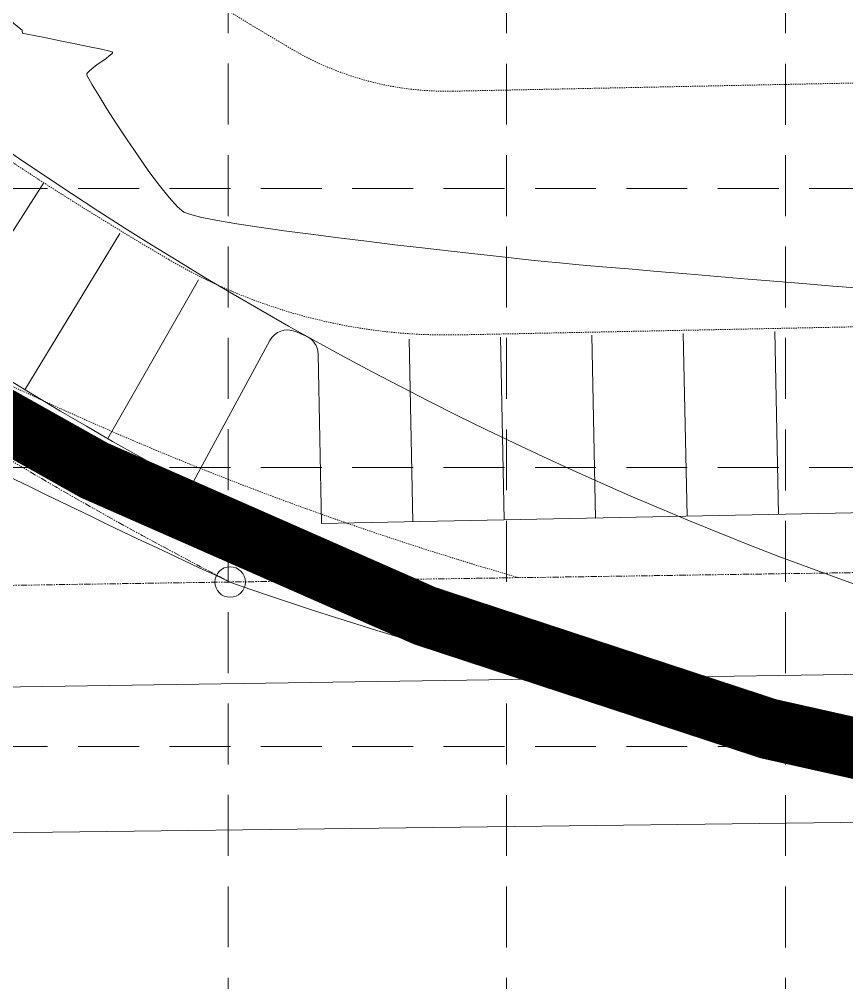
# Model space of a CAD drawing. Extents: x 2140663 to 2528301, y 336313 to 7007653.
# Drawn here: x 2527537.9 to 2527619.4, y 7006118.5 to 7006213.4 of the extents above; entities that cross this region are included whole.
import ezdxf

# ---------------------------------------------------------------- set-up
doc = ezdxf.new("R2010")
doc.units = 0
doc.header["$MEASUREMENT"] = 0
for name, pattern in [('HIDDEN', [0.375, 0.25, -0.125]), ('PHANTOM2', [1.25, 0.625, -0.125, 0.125, -0.125, 0.125, -0.125]), ('xdrc002pt$0$HIDDEN2', [0.1875, 0.125, -0.0625]), ('xdrc002pt$0$PHANTOM2', [1.25, 0.625, -0.125, 0.125, -0.125, 0.125, -0.125])]:
    doc.linetypes.add(name, pattern=pattern)
for name, color, linetype in [('1 EXISTING CONTOURS', 43, 'Continuous'), ('GRID', 254, 'HIDDEN'), ('LIMITS OF DISTURBANCE', 1, 'HIDDEN'), ('xdrc002ar$0$xdrc002ar$0$C-PKNG-FACE-N', 1, 'Continuous'), ('xdrc002ar$0$xdrc002ar$0$C-PKNG-STRP-N', 6, 'Continuous'), ('xdrc002bs$0$C-WATR-PIPE-E', 12, 'Continuous'), ('xdrc002bs$0$v-rail-road-exist-demo', 14, 'xdrc002bs$0$TRACKS'), ('xdrc002bs$0$v-rail-road-exst', 14, 'xdrc002bs$0$TRACKS'), ('xdrc002pt$0$V-ADJC-LINE-E', 2, 'xdrc002pt$0$PHANTOM2'), ('xdrc002pt$0$V-ESMT-ACCS-N', 2, 'xdrc002pt$0$HIDDEN2'), ('xdrc002pt$0$v-prop-corn', 2, 'Continuous'), ('xdrc002pt$0$V-PROP-ESMT-E', 6, 'xdrc002pt$0$HIDDEN2'), ('xdrc002pt$0$v-prop-line', 3, 'PHANTOM2')]:
    doc.layers.add(name, color=color, linetype=linetype)
doc.linetypes.add('xdrc002bs$0$TRACKS', pattern='A,0.15,[130,ltypeshp.shx,S=0.25,R=0,X=0,Y=0],0.15', length=0.3)

msp = doc.modelspace()

# ---------------------------------------------------------------- linework, layer by layer
at = {"layer": '1 EXISTING CONTOURS', "color": 43, "lineweight": 0, "extrusion": (0.6367325989127893, 0.7710846889167006, 0), "elevation": 7011748.9648899}
msp.add_lwpolyline([(2512138.128671539, 604), (2512139.13890384, 604)], dxfattribs=at)
at = {"layer": '1 EXISTING CONTOURS', "color": 43, "lineweight": 0, "elevation": 604}
for points in [[(2527538.170353923, 7006212.278002863), (2527537.893875931, 7006212.508851066)], [(2527538.208917931, 7006212.009132865), (2527538.198068025, 7006212.061720742)], [(2527538.217170598, 7006211.994413956), (2527538.208917931, 7006212.009132865)], [(2527538.232128571, 7006211.989753589), (2527538.217170598, 7006211.994413956)], [(2527538.335738497, 7006211.966263439), (2527538.232128571, 7006211.989753589)], [(2527547.124028271, 7006210.115319699), (2527546.811404512, 7006210.210734167)], [(2527544.539577722, 7006207.928001176), (2527544.551521434, 7006207.972890937)], [(2527544.543501467, 7006207.900785098), (2527544.539577722, 7006207.928001176)], [(2527544.611067391, 7006208.07585777), (2527544.774582941, 7006208.256204639)], [(2527544.774582941, 7006208.256204639), (2527545.089244836, 7006208.525206887)], [(2527548.508153179, 7006201.502466058), (2527547.472448119, 7006203.071404415)], [(2527552.656334101, 7006195.800337214), (2527551.707989324, 7006196.985884461)], [(2527563.978844882, 7006192.539584819), (2527561.534867395, 7006192.886642992)], [(2527584.570879618, 7006190.052512436), (2527582.476904116, 7006190.285730681)], [(2527587.724705007, 7006189.705714891), (2527586.340902327, 7006189.857404898)], [(2527588.660020429, 7006189.602749242), (2527587.724705007, 7006189.705714891)], [(2527593.036310647, 7006189.194099945), (2527591.114085886, 7006189.366004833)], [(2527595.324322994, 7006188.994305563), (2527593.036310647, 7006189.194099945)], [(2527597.904867602, 7006188.772470907), (2527595.324322994, 7006188.994305563)], [(2527600.704689143, 7006188.534445195), (2527597.904867602, 7006188.772470907)]]:
    msp.add_lwpolyline(points, dxfattribs=at)
at = {"layer": '1 EXISTING CONTOURS', "color": 43, "lineweight": 0, "extrusion": (0.9859736859825408, 0.1669008404712277, 0), "elevation": 3661428.844003939}
msp.add_lwpolyline([(6486092.588356883, 604), (6486092.699563437, 604)], dxfattribs=at)
at = {"layer": '1 EXISTING CONTOURS', "color": 43, "lineweight": 0, "extrusion": (0.9963359414827101, 0.08552597096649696, 0), "elevation": 3117490.239581469}
msp.add_lwpolyline([(6764370.732197378, 604.0000000000003), (6764370.839224919, 604.0000000000003)], dxfattribs=at)
at = {"layer": '1 EXISTING CONTOURS', "color": 43, "lineweight": 0, "extrusion": (-0.2047439837175951, -0.9788155603235215, 0), "elevation": -7375287.559361552}
msp.add_lwpolyline([(1039514.432808194, 604), (1039514.103592397, 604)], dxfattribs=at)
at = {"layer": '1 EXISTING CONTOURS', "color": 43, "lineweight": 0, "extrusion": (-0.1993111738930366, -0.979936250968082, 0), "elevation": -7369407.718637384}
msp.add_lwpolyline([(1080411.145069915, 604.0000000000007), (1080410.438573013, 604.0000000000007)], dxfattribs=at)
at = {"layer": '1 EXISTING CONTOURS', "color": 43, "lineweight": 0, "extrusion": (-0.1975029654785912, -0.9803022894123846, 0), "elevation": -7367401.943568698}
msp.add_lwpolyline([(1094006.219563707, 604.0000000000007), (1094005.012695899, 604.0000000000007)], dxfattribs=at)
at = {"layer": '1 EXISTING CONTOURS', "color": 43, "lineweight": 0, "extrusion": (-0.1975867969845959, -0.9802853960237131, 0), "elevation": -7367495.472443783}
msp.add_lwpolyline([(1093377.608434899, 604.0000000000003), (1093376.17957601, 604.0000000000003)], dxfattribs=at)
at = {"layer": '1 EXISTING CONTOURS', "color": 43, "lineweight": 0, "extrusion": (-0.1990122945127364, -0.979996993175375, 0), "elevation": -7369077.865946183}
msp.add_lwpolyline([(1082662.824626143, 604.0000000000007), (1082661.321341324, 604.0000000000007)], dxfattribs=at)
at = {"layer": '1 EXISTING CONTOURS', "color": 43, "lineweight": 0, "extrusion": (-0.202009864981376, -0.9793834869193, 0), "elevation": -7372356.001180156}
msp.add_lwpolyline([(1060111.98008328, 604.0000000000003), (1060110.549927883, 604.0000000000003)], dxfattribs=at)
at = {"layer": '1 EXISTING CONTOURS', "color": 43, "lineweight": 0, "extrusion": (-0.207956811877971, -0.9781380088686618, 0), "elevation": -7378661.094350093}
msp.add_lwpolyline([(1015299.625324791, 604), (1015298.415825293, 604)], dxfattribs=at)
at = {"layer": '1 EXISTING CONTOURS', "color": 43, "lineweight": 0, "extrusion": (-0.2222739631904012, -0.9749842487382205, 0), "elevation": -7392752.445734845}
msp.add_lwpolyline([(907020.2185829745, 604.0000000000007), (907019.3771589627, 604.0000000000007)], dxfattribs=at)
at = {"layer": '1 EXISTING CONTOURS', "color": 43, "lineweight": 0, "extrusion": (0.598511591170142, -0.8011141461957746, 0), "elevation": -4100007.705582696}
msp.add_lwpolyline([(6218150.813573372, 604), (6218151.202383679, 604)], dxfattribs=at)
at = {"layer": '1 EXISTING CONTOURS', "color": 43, "lineweight": 0, "extrusion": (-0.6405757544952073, 0.7678949815911652, 0), "elevation": 3760948.131339555}
msp.add_lwpolyline([(-6428898.561566872, 604), (-6428898.909883386, 604)], dxfattribs=at)
at = {"layer": '1 EXISTING CONTOURS', "color": 43, "lineweight": 0, "extrusion": (0.8290246307893329, -0.5592120899485368, 0), "elevation": -1822558.57990633}
msp.add_lwpolyline([(7221755.483463566, 604), (7221755.663756668, 604)], dxfattribs=at)
at = {"layer": '1 EXISTING CONTOURS', "color": 43, "lineweight": 0, "extrusion": (-0.5949232377825838, 0.8037825210504937, 0), "elevation": 4127772.64326125}
msp.add_lwpolyline([(-6199752.824298034, 604.0000000000007), (-6199753.395279912, 604.0000000000007)], dxfattribs=at)
at = {"layer": '1 EXISTING CONTOURS', "color": 43, "lineweight": 0, "extrusion": (0.5702785301595519, -0.8214513972470077, 0), "elevation": -4313855.101341075}
msp.add_lwpolyline([(6071746.315630645, 604), (6071746.821538216, 604)], dxfattribs=at)
at = {"layer": '1 EXISTING CONTOURS', "color": 43, "lineweight": 0, "extrusion": (-0.5845237498344836, 0.8113765992924828, 0), "elevation": 4207263.512201002}
msp.add_lwpolyline([(-6146087.29511125, 604.0000000000003), (-6146087.600309586, 604.0000000000003)], dxfattribs=at)
at = {"layer": '1 EXISTING CONTOURS', "color": 43, "lineweight": 0, "extrusion": (0.6077836156197718, -0.7941026864229572, 0), "elevation": -4027448.477014549}
msp.add_lwpolyline([(6265390.476001503, 604), (6265390.769231705, 604)], dxfattribs=at)
at = {"layer": '1 EXISTING CONTOURS', "color": 43, "lineweight": 0, "extrusion": (0.9279647063448812, 0.3726680879526162, 0), "elevation": 4956462.232268043}
msp.add_lwpolyline([(5559578.346741655, 604.0000000000003), (5559578.465001469, 604.0000000000003)], dxfattribs=at)
at = {"layer": '1 EXISTING CONTOURS', "color": 43, "lineweight": 0, "extrusion": (0.865668319656203, -0.500617978446246, 0), "elevation": -1319418.427190881}
msp.add_lwpolyline([(7330386.526869873, 604), (7330386.645814775, 604)], dxfattribs=at)
at = {"layer": '1 EXISTING CONTOURS', "color": 43, "lineweight": 0, "extrusion": (0.888943740114818, 0.4580164046305317, 0), "elevation": 5455803.041532688}
msp.add_lwpolyline([(5070467.342916419, 604), (5070467.673248772, 604)], dxfattribs=at)
at = {"layer": '1 EXISTING CONTOURS', "color": 43, "lineweight": 0, "extrusion": (0.8687827726637072, 0.4951933904271761, 0), "elevation": 5665314.970940173}
msp.add_lwpolyline([(4835248.228606843, 604.0000000000003), (4835248.926748282, 604.0000000000003)], dxfattribs=at)
at = {"layer": '1 EXISTING CONTOURS', "color": 43, "lineweight": 0, "extrusion": (0.8566436834999248, 0.5159085185570023, 0), "elevation": 5779767.349241223}
msp.add_lwpolyline([(4697839.614459986, 604), (4697840.838177632, 604)], dxfattribs=at)
at = {"layer": '1 EXISTING CONTOURS', "color": 43, "lineweight": 0, "extrusion": (0.848257907618585, 0.5295833477013226, 0), "elevation": 5854380.58518488}
msp.add_lwpolyline([(4604521.855516081, 604), (4604523.386666067, 604)], dxfattribs=at)
at = {"layer": '1 EXISTING CONTOURS', "color": 43, "lineweight": 0, "extrusion": (0.8413999835646405, 0.5404128677755765, 0), "elevation": 5912920.69581241}
msp.add_lwpolyline([(4529099.971105609, 604), (4529101.720998134, 604)], dxfattribs=at)
at = {"layer": '1 EXISTING CONTOURS', "color": 43, "lineweight": 0, "extrusion": (0.8267372711700041, 0.5625882014923307, 0), "elevation": 6031224.858945621}
msp.add_lwpolyline([(4370317.020564687, 604.0000000000007), (4370318.942029451, 604.0000000000007)], dxfattribs=at)
at = {"layer": '1 EXISTING CONTOURS', "color": 43, "lineweight": 0, "extrusion": (0.8167934971128586, 0.5769301370825991, 0), "elevation": 6106573.944810892}
msp.add_lwpolyline([(4264397.123584583, 604), (4264398.99821273, 604)], dxfattribs=at)
at = {"layer": '1 EXISTING CONTOURS', "color": 43, "lineweight": 0, "extrusion": (0.8028394355367914, 0.5961953041973462, 0), "elevation": 6206279.929798118}
msp.add_lwpolyline([(4117936.773987832, 604), (4117938.513876183, 604)], dxfattribs=at)
at = {"layer": '1 EXISTING CONTOURS', "color": 43, "lineweight": 0, "extrusion": (0.740382901813749, 0.6721853603745417, 0), "elevation": 6580819.019087961}
msp.add_lwpolyline([(3488282.472261571, 604), (3488283.6841654, 604)], dxfattribs=at)
at = {"layer": '1 EXISTING CONTOURS', "color": 43, "lineweight": 0, "extrusion": (0.6415369836496504, 0.7670921056885596, 0), "elevation": 6995915.830827751}
msp.add_lwpolyline([(2555866.001393824, 604), (2555866.830695764, 604)], dxfattribs=at)
at = {"layer": '1 EXISTING CONTOURS', "color": 43, "lineweight": 0, "extrusion": (0.3589158000708435, 0.9333699419091588, 0), "elevation": 7446550.337673997}
msp.add_lwpolyline([(155490.1433449429, 604.0000000000007), (155490.8280077344, 604.0000000000007)], dxfattribs=at)
at = {"layer": '1 EXISTING CONTOURS', "color": 43, "lineweight": 0, "extrusion": (-0.2388548649114871, -0.9710552782968204, 0), "elevation": -7407120.533593619}
msp.add_lwpolyline([(780932.9841789401, 604), (780931.8260935836, 604)], dxfattribs=at)
at = {"layer": '1 EXISTING CONTOURS', "color": 43, "lineweight": 0, "extrusion": (-0.1916154718213842, -0.9814700764458733, 0), "elevation": -7360688.422986791}
msp.add_lwpolyline([(1138226.8907078, 604), (1138225.31366645, 604)], dxfattribs=at)
at = {"layer": '1 EXISTING CONTOURS', "color": 43, "lineweight": 0, "extrusion": (-0.1665676545743107, -0.9860300281683176, 0), "elevation": -7329326.531015947}
msp.add_lwpolyline([(1325244.221911819, 604.0000000000007), (1325242.2860624, 604.0000000000007)], dxfattribs=at)
at = {"layer": '1 EXISTING CONTOURS', "color": 43, "lineweight": 0, "extrusion": (-0.1510895722226429, -0.988520076258231, 0), "elevation": -7307650.517653729}
msp.add_lwpolyline([(1439982.635042276, 604), (1439980.40188056, 604)], dxfattribs=at)
at = {"layer": '1 EXISTING CONTOURS', "color": 43, "lineweight": 0, "extrusion": (-0.1330242405691308, -0.9911127844100318, 0), "elevation": -7280154.274796436}
msp.add_lwpolyline([(1573110.172627442, 604.0000000000007), (1573107.530988069, 604.0000000000007)], dxfattribs=at)
at = {"layer": '1 EXISTING CONTOURS', "color": 43, "lineweight": 0, "extrusion": (-0.1273175957507327, -0.991862001395483, 0), "elevation": -7270979.508163187}
msp.add_lwpolyline([(1614988.471281238, 604), (1614985.718801172, 604)], dxfattribs=at)
at = {"layer": '1 EXISTING CONTOURS', "color": 43, "lineweight": 0, "extrusion": (-0.1228756678819603, -0.9924220726296661, 0), "elevation": -7263676.19403843}
msp.add_lwpolyline([(1647527.889888214, 604), (1647525.088931782, 604)], dxfattribs=at)
at = {"layer": '1 EXISTING CONTOURS', "color": 43, "lineweight": 0, "extrusion": (-0.1193359012280629, -0.992853938239702, 0), "elevation": -7257754.911742793}
msp.add_lwpolyline([(1673422.531408458, 604), (1673419.74437781, 604)], dxfattribs=at)
at = {"layer": '1 EXISTING CONTOURS', "color": 43, "lineweight": 0, "extrusion": (-0.1164687803080822, -0.99319435319254, 0), "elevation": -7252893.061178563}
msp.add_lwpolyline([(1694373.263615407, 604.0000000000007), (1694370.552936996, 604.0000000000007)], dxfattribs=at)
at = {"layer": '1 EXISTING CONTOURS', "color": 43, "lineweight": 0, "extrusion": (-0.1141261618943721, -0.9934662647373889, 0), "elevation": -7248876.975606229}
msp.add_lwpolyline([(1711475.944703648, 604), (1711473.372820249, 604)], dxfattribs=at)
at = {"layer": '1 EXISTING CONTOURS', "color": 43, "lineweight": 0, "extrusion": (-0.1122155913846783, -0.9936838838635692, 0), "elevation": -7245572.536631423}
msp.add_lwpolyline([(1725414.186168726, 604.0000000000003), (1725411.81553446, 604.0000000000003)], dxfattribs=at)
at = {"layer": '1 EXISTING CONTOURS', "color": 43, "lineweight": 0, "extrusion": (-0.1095652127857806, -0.9939796095228547, 0), "elevation": -7240945.393981701}
msp.add_lwpolyline([(1744734.60162125, 604.0000000000007), (1744732.82087777, 604.0000000000007)], dxfattribs=at)
at = {"layer": '1 EXISTING CONTOURS', "color": 43, "lineweight": 0, "extrusion": (-0.1010151956802702, -0.9948848829094132, 0), "elevation": -7225676.985663527}
msp.add_lwpolyline([(1806929.110248123, 604.0000000000007), (1806928.134372796, 604.0000000000007)], dxfattribs=at)
at = {"layer": '1 EXISTING CONTOURS', "color": 43, "lineweight": 0, "extrusion": (-0.09275366292255652, -0.9956890870218719, 0), "elevation": -7210429.627541669}
msp.add_lwpolyline([(1866845.161922758, 604), (1866843.672319361, 604)], dxfattribs=at)
at = {"layer": '1 EXISTING CONTOURS', "color": 43, "lineweight": 0, "extrusion": (-0.08401312123800432, -0.9964646483743658, 0), "elevation": -7193770.81886476}
msp.add_lwpolyline([(1930055.936962896, 604), (1930052.980668206, 604)], dxfattribs=at)
at = {"layer": '1 EXISTING CONTOURS', "color": 43, "lineweight": 0, "extrusion": (-0.08347474377601459, -0.9965098931528623, 0), "elevation": -7192727.007463581}
msp.add_lwpolyline([(1933945.300879471, 604.0000000000003), (1933942.271697873, 604.0000000000003)], dxfattribs=at)
at = {"layer": '1 EXISTING CONTOURS', "color": 43, "lineweight": 0, "extrusion": (-0.08304335503620851, -0.9965459353107263, 0), "elevation": -7191889.144542973}
msp.add_lwpolyline([(1937061.820485854, 604.0000000000007), (1937058.791904552, 604.0000000000007)], dxfattribs=at)
at = {"layer": '1 EXISTING CONTOURS', "color": 43, "lineweight": 0, "extrusion": (-0.08268683861908667, -0.9965755800335373, 0), "elevation": -7191195.706688139}
msp.add_lwpolyline([(1939637.526233468, 604.0000000000007), (1939634.571740026, 604.0000000000007)], dxfattribs=at)
at = {"layer": '1 EXISTING CONTOURS', "color": 43, "lineweight": 0, "extrusion": (-0.08238313130654479, -0.9966007323277104, 0), "elevation": -7190604.273938608}
msp.add_lwpolyline([(1941831.73879587, 604), (1941828.931878088, 604)], dxfattribs=at)
at = {"layer": '1 EXISTING CONTOURS', "color": 43, "lineweight": 0, "extrusion": (-0.08211538464441033, -0.9966228291609123, 0), "elevation": -7190082.327896618}
msp.add_lwpolyline([(1943766.060212085, 604.0000000000003), (1943763.47435792, 604.0000000000003)], dxfattribs=at)
at = {"layer": '1 EXISTING CONTOURS', "color": 43, "lineweight": 0, "extrusion": (-0.08186824816004991, -0.9966431607868509, 0), "elevation": -7189600.108444021}
msp.add_lwpolyline([(1945551.226545522, 604.0000000000007), (1945548.935243044, 604.0000000000007)], dxfattribs=at)
at = {"layer": 'GRID', "color": 253, "linetype": 'HIDDEN', "lineweight": 0, "ltscale": 24}
for p, q in [((2527585.894514162, 7006031.98171064), (2527585.894514162, 7007624.562990395)), ((2527613.351986231, 7006031.977393753), (2527613.351986231, 7007624.562990395)), ((2527558.44858376, 7006031.986025713), (2527558.615889325, 7007623.424882863)), ((2527228.686696025, 7006196.682641054), (2528272.070634682, 7006196.682641054)), ((2527228.686696025, 7006169.225168982), (2528272.070634682, 7006169.225168982)), ((2527228.686696025, 7006141.767696912), (2528272.070634682, 7006141.767696912))]:
    msp.add_line(p, q, dxfattribs=at)
at = {"layer": 'LIMITS OF DISTURBANCE', "ltscale": 70, "const_width": 6}
msp.add_lwpolyline([(2527323.279507909, 7007478.034385583), (2527323.279507909, 7007463.102355542), (2527345.362386929, 7006446.874516389, 0.3527120601780434), (2527681.725039883, 7006131.321992346), (2528205.897920626, 7006144.525554366), (2528183.386823632, 7007495.015237641)], format="xyb", close=True, dxfattribs=at)
at = {"layer": 'xdrc002ar$0$xdrc002ar$0$C-PKNG-FACE-N', "color": 7, "linetype": 'Continuous', "lineweight": 0}
for p, q in [((2527565.085894289, 7006182.617856979), (2527566.097228536, 7006182.195939358)), ((2527562.5559605, 7006181.722211157), (2527554.864232849, 7006167.475701631)), ((2527567.326763614, 7006180.390726138), (2527567.66567894, 7006163.697745795)), ((2527567.66567894, 7006163.697745795), (2527756.626661896, 7006167.534195114))]:
    msp.add_line(p, q, dxfattribs=at)
for centre, radius, start, end in [((2527731.944868506, 7006495.461958744), 372.7365509038806, 212.5615500005456, 241.6352742684922), ((2527564.315842245, 7006180.772046412), 1.9999992, 67.35463473689533, 151.6352742684923), ((2527565.327176493, 7006180.350128791), 1.9999992, 1.163108489888423, 67.35463473689533)]:
    msp.add_arc(centre, radius, start, end, dxfattribs=at)
at = {"layer": 'xdrc002ar$0$xdrc002ar$0$C-PKNG-STRP-N', "color": 7, "linetype": 'Continuous', "lineweight": 0}
for p, q in [((2527540.291001747, 7006197.225687842), (2527530.436420273, 7006181.890783936)), ((2527547.800075681, 7006192.264463815), (2527538.456226367, 7006176.879658948)), ((2527555.551124692, 7006187.69049678), (2527546.600578023, 7006172.073600317)), ((2527585.296586905, 7006182.059406012), (2527585.661963031, 7006164.06312192)), ((2527594.294728951, 7006182.242094074), (2527594.660105076, 7006164.245809984)), ((2527603.292870997, 7006182.424782138), (2527603.658247122, 7006164.428498046)), ((2527612.291013042, 7006182.607470201), (2527612.656389167, 7006164.611186109)), ((2527576.29844486, 7006181.876717949), (2527576.663820985, 7006163.880433859))]:
    msp.add_line(p, q, dxfattribs=at)
at = {"layer": 'xdrc002bs$0$C-WATR-PIPE-E', "color": 7, "lineweight": 0}
msp.add_line((2528196.109451412, 7006157.551481116), (2527437.641812644, 7006146.124993335), dxfattribs=at)
at = {"layer": 'xdrc002bs$0$v-rail-road-exist-demo', "color": 7, "lineweight": 0, "ltscale": 0.1}
msp.add_lwpolyline([(2527406.993449498, 7006362.756524464, 0.2893170627698015), (2527718.472789923, 7006137.537521685, 0.2893170627698015)], format="xyb", dxfattribs=at)
at = {"layer": 'xdrc002bs$0$v-rail-road-exst', "color": 7, "lineweight": 0, "ltscale": 0.1}
msp.add_line((2528196.578675124, 7006141.41994409), (2527339.593587719, 7006130.812595026), dxfattribs=at)
for points in [[(2527329.612689179, 7006488.599018269, 0.1754023176800247), (2527409.052752624, 7006268.680676657, 0.02902946981657823), (2527447.886468883, 7006227.158564671, 0.06767570571352022), (2527510.611701932, 7006181.840893986, 0.01454100416896879), (2527558.661133012, 7006157.949311711, 0.01454100416896879)], [(2527558.629770111, 7006157.928374103, 0.08525032321244984), (2527695.09482768, 7006135.21281832, -4.486272877289299)]]:
    msp.add_lwpolyline(points, format="xyb", dxfattribs=at)
at = {"layer": 'xdrc002pt$0$V-ADJC-LINE-E', "color": 7, "lineweight": 0}
msp.add_line((2527558.661133009, 7006157.949311712), (2527284.938087328, 7006153.825611666), dxfattribs=at)
at = {"layer": 'xdrc002pt$0$V-ESMT-ACCS-N', "color": 7, "lineweight": 0}
for p, q in [((2527580.557894831, 7006206.275806865), (2528112.938668882, 7006217.084661822)), ((2527564.785907209, 7006210.387369505), (2527564.785906083, 7006210.387367581)), ((2527564.786736916, 7006210.383183247), (2527564.786738042, 7006210.383185171)), ((2527564.786738042, 7006210.383185171), (2527564.786736916, 7006210.383183247)), ((2527580.55789483, 7006206.275806865), (2527580.55789483, 7006206.275806864)), ((2527580.55789483, 7006206.275806864), (2527580.55789483, 7006206.275806865)), ((2527581.045063193, 7006182.280751811), (2528113.426053404, 7006193.089611158)), ((2527552.65619866, 7006189.678299935), (2527552.656197533, 7006189.67829801)), ((2527552.656979847, 7006189.674030839), (2527552.656980973, 7006189.674032763)), ((2527552.656979847, 7006189.674030839), (2527552.656980973, 7006189.674032763))]:
    msp.add_line(p, q, dxfattribs=at)
for centre, radius, start, end in [((2527731.941730154, 7006495.772756338), 330.7353770566877, 214.0606279591491, 239.6416565871911), ((2527731.94173015, 7006495.772756336), 354.7352810526592, 214.0303340367748, 239.6416565874441), ((2527579.948044579, 7006236.273705485), 29.99988000177147, 239.6416528628588, 239.6471923248919), ((2527579.948934377, 7006236.269625681), 29.99999999978088, 239.6416565878397, 271.1631086771367), ((2527579.948934377, 7006236.269625681), 29.99999999979314, 239.6416565878397, 271.1631086771367), ((2527579.948033714, 7006236.273711847), 53.99978399891658, 239.6416678774962, 239.6446724170535), ((2527579.948934378, 7006236.269625681), 54.0000000010211, 239.6416565872307, 271.1631086765078), ((2527579.948934378, 7006236.269625681), 54.0000000010211, 239.6416565872307, 271.1631086765078)]:
    msp.add_arc(centre, radius, start, end, dxfattribs=at)
at = {"layer": 'xdrc002pt$0$v-prop-corn', "color": 7, "lineweight": 0}
msp.add_circle((2527558.661133012, 7006157.94931171), 1.5, dxfattribs=at)
at = {"layer": 'xdrc002pt$0$V-PROP-ESMT-E', "color": 7, "lineweight": 0}
msp.add_arc((2527678.148903987, 7006474.801950876), 329.2699999989709, 232.8571350891928, 253.9432313708892, dxfattribs=at)
at = {"layer": 'xdrc002pt$0$v-prop-line', "color": 7, "lineweight": 0}
msp.add_line((2528195.958816228, 7006167.550346504), (2527558.62946187, 7006157.948834579), dxfattribs=at)
msp.add_arc((2527731.94322961, 7006495.76971355), 379.6700000006037, 181.1630531336929, 242.8448308904258, dxfattribs=at)

doc.saveas('drawing.dxf')
